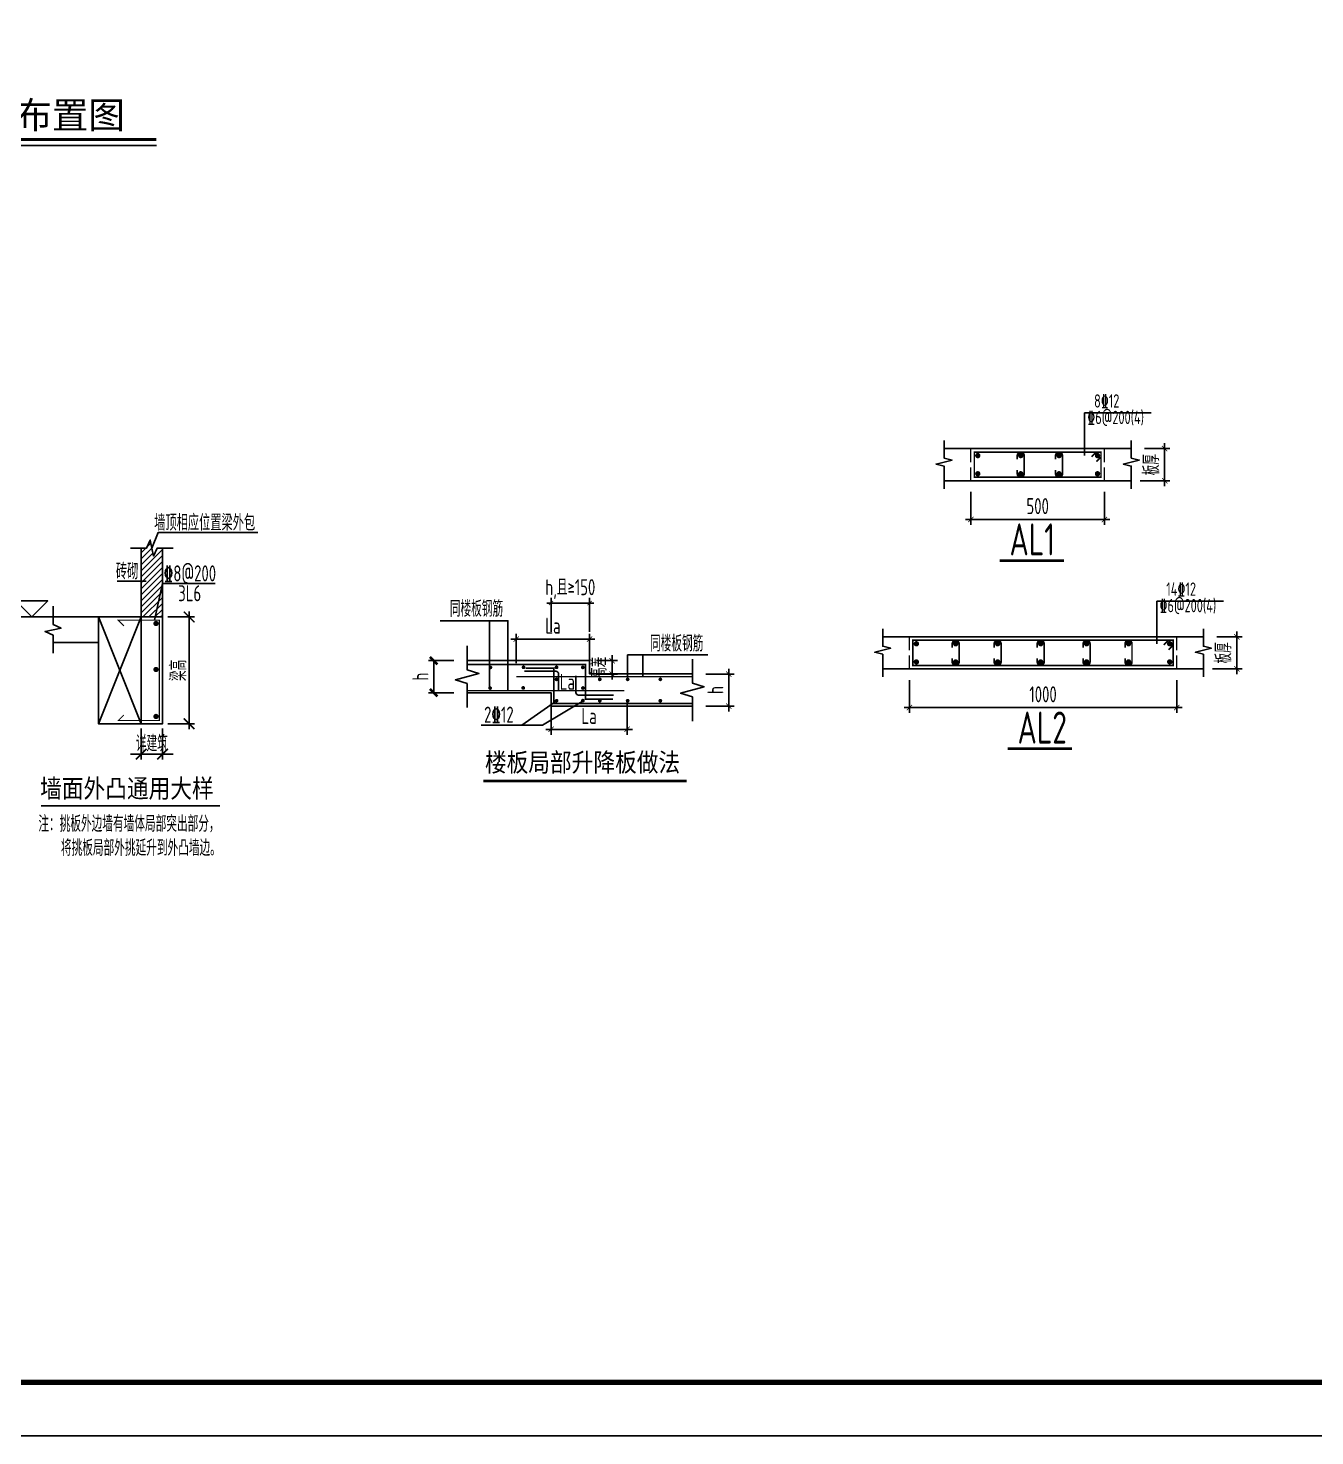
# Model space of a CAD drawing. Extents: x 826826 to 1642106, y -156213 to 399140.
# Drawn here: x 1311487 to 1335561, y 19777 to 46127 of the extents above; entities that cross this region are included whole.
import ezdxf
from ezdxf.enums import TextEntityAlignment as Align

# ---------------------------------------------------------------- set-up
doc = ezdxf.new("R2010")
doc.units = 0
doc.header["$LTSCALE"] = 1000
doc.linetypes.add('DASH', pattern=[0.35, 0.25, -0.1])
doc.layers.get('0').update_dxf_attribs({"linetype": 'CONTINUOUS'})
doc.layers.get('DEFPOINTS').update_dxf_attribs({"linetype": 'CONTINUOUS'})
for name, color, linetype in [('-TK', 7, 'CONTINUOUS'), ('AXIS', 3, 'CONTINUOUS'), ('BEAM_DE', 7, 'CONTINUOUS'), ('NUM', 7, 'CONTINUOUS'), ('REIN', 6, 'CONTINUOUS'), ('S-DETLCW-LINE1-pdx', 7, 'CONTINUOUS'), ('S-DETLCW-TEXT', 7, 'CONTINUOUS'), ('S-DETLS-HATCH', 251, 'CONTINUOUS'), ('S-DETLS-TEXT', 7, 'CONTINUOUS'), ('S-X详图实线', 4, 'CONTINUOUS'), ('S-X详图标注', 3, 'CONTINUOUS'), ('S-X详图钢筋', 6, 'CONTINUOUS'), ('S-引出线', 40, 'CONTINUOUS'), ('S-文字', 7, 'CONTINUOUS'), ('TEXT', 2, 'CONTINUOUS'), ('THIN', 7, 'CONTINUOUS'), ('大样详图_文字', 60, 'CONTINUOUS')]:
    doc.layers.add(name, color=color, linetype=linetype)
doc.layers.add('S-REIN', color=12, linetype='CONTINUOUS', lineweight=50)
doc.layers.add('S-Thin-D', color=7, linetype='DASH', lineweight=18)
doc.styles.add('-宋体', font='', dxfattribs={"width": 0.7, "height": 300, "bigfont": '宋体.TTF'})
doc.styles.add('BW_Rein', font='Tssdeng.shx', dxfattribs={"width": 0.7, "bigfont": 'hztxt.shx'})
doc.styles.add('hzst', font='', dxfattribs={"width": 0.7})
doc.styles.add('TSSD_DIMENSION', font='Tssdeng.shx', dxfattribs={"width": 0.7, "bigfont": 'tssdchn.shx'})
doc.styles.add('TSSD_Norm', font='Tssdeng.shx', dxfattribs={"bigfont": 'tssdchn.shx'})
doc.styles.add('TSSD_REIN', font='tssdeng.shx', dxfattribs={"width": 0.7, "height": 300, "bigfont": 'tssdchn.shx'})
doc.styles.get('-宋体').set_extended_font_data('SimSun')
doc.styles.get('hzst').set_extended_font_data('SimSun')
doc.dimstyles.new('25-100', dxfattribs={"dimscale": 100, "dimtxt": 3, "dimasz": 2, "dimexe": 1, "dimexo": 1, "dimgap": 0.5, "dimtad": 1, "dimdec": 0, "dimlfac": 0.25, "dimdsep": 46, "dimtxsty": 'TSSD_REIN', "dimblk1": 'ARCHTICK', "dimblk2": 'ARCHTICK', "dimsah": 1, "dimcen": 2.5, "dimdle": 1, "dimclrd": 256, "dimclre": 256, "dimclrt": 7, "dimadec": 0, "dimazin": 0, "dimtfac": 1, "dimtdec": 0, "dimtix": 1, "dimtmove": 2, "dimatfit": 3, "dimldrblk": 'ARCHTICK', "dimfxl": 0, "dimtolj": 1, "dimtzin": 0, "dimlwd": -1, "dimlwe": -1, "dimarcsym": 0})
doc.dimstyles.new('TSSD_100_100$0', dxfattribs={"dimtxt": 300, "dimasz": 80, "dimexe": 100, "dimexo": 250, "dimgap": 100, "dimtad": 1, "dimdec": 0, "dimzin": 0, "dimdsep": 46, "dimtxsty": 'TSSD_DIMENSION', "dimblk": 'ARCHTICK', "dimcen": 0, "dimdle": 100, "dimclrd": 3, "dimclre": 3, "dimclrt": 7, "dimadec": 0, "dimazin": 0, "dimtfac": 1, "dimtdec": 0, "dimtix": 1, "dimtmove": 2, "dimatfit": 3, "dimldrblk": 'ARCHTICK', "dimfxl": 0, "dimtolj": 1, "dimtzin": 0, "dimarcsym": 0})
doc.dimstyles.new('TSSD_20_100', dxfattribs={"dimtxt": 300, "dimasz": 100, "dimexe": 100, "dimexo": 250, "dimgap": 100, "dimtad": 1, "dimdec": 0, "dimlfac": 0.2, "dimzin": 0, "dimdsep": 46, "dimtxsty": 'TSSD_DIMENSION', "dimblk": 'ARCHTICK', "dimcen": 0, "dimdle": 100, "dimclrt": 7, "dimadec": 0, "dimazin": 0, "dimtfac": 1, "dimtdec": 0, "dimtix": 1, "dimtmove": 2, "dimatfit": 3, "dimldrblk": 'ARCHTICK', "dimfxl": 0, "dimtolj": 1, "dimtzin": 0, "dimarcsym": 0})
doc.dimstyles.new('TSSD_25_100', dxfattribs={"dimtxt": 300, "dimasz": 100, "dimexe": 100, "dimexo": 250, "dimgap": 100, "dimtad": 1, "dimdec": 0, "dimlfac": 0.25, "dimzin": 0, "dimdsep": 46, "dimtxsty": 'TSSD_DIMENSION', "dimblk": 'ARCHTICK', "dimcen": 0, "dimdle": 100, "dimclrt": 7, "dimadec": 0, "dimazin": 0, "dimtfac": 1, "dimtdec": 0, "dimtix": 1, "dimtmove": 2, "dimatfit": 3, "dimldrblk": 'ARCHTICK', "dimfxl": 0, "dimtolj": 1, "dimtzin": 0, "dimarcsym": 0})

# ---------------------------------------------------------------- blocks, each defined once
blk = doc.blocks.new('A1')
blk.add_lwpolyline([(0, 59400), (0, 0), (84100, 0), (84100, 59400)], close=True)
at = {"const_width": 100}
blk.add_lwpolyline([(2500, 58400), (2500, 1000), (83100, 1000), (83100, 58400)], close=True, dxfattribs=at)
blk = doc.blocks.new('_ArchTick')
at = {"color": 0, "linetype": 'ByBlock', "const_width": 0.15}
blk.add_lwpolyline([(-0.5, -0.5), (0.5, 0.5)], dxfattribs=at)
blk = doc.blocks.new('*D24')
at = {"layer": 'DEFPOINTS', "color": 0}
for p in [(15039, 226788), (15039, 226538), (15580, 226538)]:
    blk.add_point(p, dxfattribs=at)
at = {"layer": 'S-X详图标注', "color": 0, "lineweight": -2}
for p, q in [((15580, 226788), (15580, 226888)), ((15289, 226788), (15680, 226788)), ((15580, 226788), (15580, 226538)), ((15289, 226538), (15680, 226538)), ((15580, 226538), (15580, 226438))]:
    blk.add_line(p, q, dxfattribs=at)
at = {"layer": 'S-X详图标注', "color": 0, "lineweight": -2, "xscale": 100, "yscale": 100, "zscale": 100}
for p, rotation in [((15580, 226788), 270), ((15580, 226538), 90)]:
    blk.add_blockref('_ArchTick', p, dxfattribs=dict(at, rotation=rotation))
at = {"layer": 'S-X详图标注', "color": 7, "insert": (15330, 226663), "char_height": 300, "attachment_point": 5, "rotation": 90, "style": 'TSSD_DIMENSION'}
blk.add_mtext('\\A1;高差', dxfattribs=at)
blk = doc.blocks.new('ArchTick')
at = {"color": 0, "linetype": 'ByBlock', "lineweight": -2, "const_width": 0.075}
blk.add_lwpolyline([(-0.25, -0.25), (0.25, 0.25)], dxfattribs=at)
blk = doc.blocks.new('_tsdbk')
blk.add_line((-1, 0), (0, 0))
at = {"const_width": 0.5}
blk.add_lwpolyline([(-0.7, -0.7), (0.7, 0.7)], dxfattribs=at)
blk = doc.blocks.new('*D25')
at = {"layer": 'DEFPOINTS', "color": 0}
for p in [(12868, 226788), (12244, 226188), (12868, 226188)]:
    blk.add_point(p, dxfattribs=at)
at = {"layer": 'S-X详图标注', "color": 0, "lineweight": -2}
for p, q in [((12618, 226788), (12144, 226788)), ((12244, 226688), (12244, 226288)), ((12618, 226188), (12144, 226188))]:
    blk.add_line(p, q, dxfattribs=at)
at = {"layer": 'S-X详图标注', "color": 0, "lineweight": -2, "xscale": 100, "yscale": 100, "zscale": 100}
for p, rotation in [((12244, 226788), 90), ((12244, 226188), 270)]:
    blk.add_blockref('_tsdbk', p, dxfattribs=dict(at, rotation=rotation))
at = {"layer": 'S-X详图标注', "color": 7, "insert": (11994, 226488), "char_height": 300, "attachment_point": 5, "rotation": 90, "style": 'TSSD_DIMENSION'}
blk.add_mtext('\\A1;h', dxfattribs=at)
blk = doc.blocks.new('*D26')
at = {"layer": 'DEFPOINTS', "color": 0}
for p in [(17083, 226538), (17083, 225938), (17763, 225938)]:
    blk.add_point(p, dxfattribs=at)
at = {"layer": 'S-X详图标注', "color": 0, "lineweight": -2}
for p, q in [((17763, 226638), (17763, 225838)), ((17333, 226538), (17863, 226538)), ((17333, 225938), (17863, 225938))]:
    blk.add_line(p, q, dxfattribs=at)
at = {"layer": 'S-X详图标注', "color": 0, "lineweight": -2, "xscale": 100, "yscale": 100, "zscale": 100}
for p, rotation in [((17763, 226538), 90), ((17763, 225938), 270)]:
    blk.add_blockref('_ArchTick', p, dxfattribs=dict(at, rotation=rotation))
at = {"layer": 'S-X详图标注', "color": 7, "insert": (17513, 226238), "char_height": 300, "attachment_point": 5, "rotation": 90, "style": 'TSSD_DIMENSION'}
blk.add_mtext('\\A1;h', dxfattribs=at)
blk = doc.blocks.new('*D27')
at = {"layer": 'DEFPOINTS', "color": 0}
for p in [(15159, 227867), (14439, 227080), (15159, 227080)]:
    blk.add_point(p, dxfattribs=at)
at = {"layer": 'S-X详图标注', "color": 3, "lineweight": -2}
for p, q in [((14439, 227330), (14439, 227967)), ((15159, 227330), (15159, 227967)), ((14439, 227867), (14359, 227867)), ((14439, 227867), (15159, 227867)), ((15159, 227867), (15239, 227867))]:
    blk.add_line(p, q, dxfattribs=at)
at = {"layer": 'S-X详图标注', "color": 3, "lineweight": -2, "xscale": 80, "yscale": 80, "zscale": 80}
blk.add_blockref('_ArchTick', (14439, 227867), dxfattribs=at)
at = {"layer": 'S-X详图标注', "color": 3, "lineweight": -2, "xscale": 80, "yscale": 80, "zscale": 80, "rotation": 180}
blk.add_blockref('_ArchTick', (15159, 227867), dxfattribs=at)
at = {"layer": 'S-X详图标注', "color": 7, "insert": (14799, 228128), "char_height": 300, "attachment_point": 5, "style": 'TSSD_DIMENSION'}
blk.add_mtext('\\A1;h,且≥150', dxfattribs=at)
blk = doc.blocks.new('*D28')
at = {"layer": 'DEFPOINTS', "color": 0}
for p in [(15159, 227192), (13789, 226489), (15159, 226489)]:
    blk.add_point(p, dxfattribs=at)
at = {"layer": 'S-X详图标注', "color": 0, "lineweight": -2}
for p, q in [((13689, 227192), (15259, 227192)), ((13789, 226739), (13789, 227292)), ((15159, 226739), (15159, 227292))]:
    blk.add_line(p, q, dxfattribs=at)
at = {"layer": 'S-X详图标注', "color": 0, "lineweight": -2, "xscale": 100, "yscale": 100, "zscale": 100, "rotation": 180}
blk.add_blockref('_ArchTick', (13789, 227192), dxfattribs=at)
at = {"layer": 'S-X详图标注', "color": 0, "lineweight": -2, "xscale": 100, "yscale": 100, "zscale": 100}
blk.add_blockref('_ArchTick', (15159, 227192), dxfattribs=at)
at = {"layer": 'S-X详图标注', "color": 7, "insert": (14474, 227442), "char_height": 300, "attachment_point": 5, "style": 'TSSD_DIMENSION'}
blk.add_mtext('\\A1;La', dxfattribs=at)
blk = doc.blocks.new('*D29')
at = {"layer": 'DEFPOINTS', "color": 0}
for p in [(14439, 226188), (15861, 226306), (15861, 225502)]:
    blk.add_point(p, dxfattribs=at)
at = {"layer": 'S-X详图标注', "color": 0, "lineweight": -2}
for p, q in [((14439, 225938), (14439, 225402)), ((15861, 226056), (15861, 225402)), ((14339, 225502), (15961, 225502))]:
    blk.add_line(p, q, dxfattribs=at)
at = {"layer": 'S-X详图标注', "color": 0, "lineweight": -2, "xscale": 100, "yscale": 100, "zscale": 100, "rotation": 180}
blk.add_blockref('_ArchTick', (14439, 225502), dxfattribs=at)
at = {"layer": 'S-X详图标注', "color": 0, "lineweight": -2, "xscale": 100, "yscale": 100, "zscale": 100}
blk.add_blockref('_ArchTick', (15861, 225502), dxfattribs=at)
at = {"layer": 'S-X详图标注', "color": 7, "insert": (15150, 225752), "char_height": 300, "attachment_point": 5, "style": 'TSSD_DIMENSION'}
blk.add_mtext('\\A1;La', dxfattribs=at)
blk = doc.blocks.new('*D31')
at = {"layer": 'DEFPOINTS', "color": 0}
for p in [(30394, 226071), (30794, 226071), (30794, 225492)]:
    blk.add_point(p, dxfattribs=at)
at = {"layer": 'S-X详图标注'}
for p, q in [((30394, 225971), (30394, 225392)), ((30794, 225971), (30794, 225392)), ((30394, 225492), (30194, 225492)), ((30394, 225492), (30794, 225492)), ((30794, 225492), (30994, 225492))]:
    blk.add_line(p, q, dxfattribs=at)
at = {"layer": 'S-X详图标注', "xscale": 200, "yscale": 200, "zscale": 200}
blk.add_blockref('_ArchTick', (30394, 225492), dxfattribs=at)
at = {"layer": 'S-X详图标注', "xscale": 200, "yscale": 200, "zscale": 200, "rotation": 180}
blk.add_blockref('_ArchTick', (30794, 225492), dxfattribs=at)
at = {"layer": 'S-X详图标注', "color": 7, "insert": (30594, 225692), "char_height": 300, "attachment_point": 5, "style": 'TSSD_REIN'}
blk.add_mtext('\\A1;详建筑', dxfattribs=at)
blk = doc.blocks.new('*D32')
at = {"layer": 'DEFPOINTS', "color": 0}
for p in [(30794, 228060), (31291, 228060), (30794, 226060)]:
    blk.add_point(p, dxfattribs=at)
at = {"layer": 'S-X详图标注'}
for p, q in [((30894, 228060), (31391, 228060)), ((31291, 225960), (31291, 228160)), ((30894, 226060), (31391, 226060))]:
    blk.add_line(p, q, dxfattribs=at)
at = {"layer": 'S-X详图标注', "xscale": 200, "yscale": 200, "zscale": 200}
for p, rotation in [((31291, 228060), 90), ((31291, 226060), 270)]:
    blk.add_blockref('_ArchTick', p, dxfattribs=dict(at, rotation=rotation))
at = {"layer": 'S-X详图标注', "color": 7, "insert": (31091, 227060), "char_height": 300, "attachment_point": 5, "rotation": 90, "style": 'TSSD_REIN'}
blk.add_mtext('\\A1;梁高', dxfattribs=at)
blk = doc.blocks.new('*D2682')
at = {"layer": 'AXIS', "color": 0, "lineweight": -2}
for p, q in [((1332375, 38256), (1332851, 38256)), ((1332751, 38356), (1332751, 37556)), ((1332294, 37656), (1332851, 37656))]:
    blk.add_line(p, q, dxfattribs=at)
at = {"layer": 'DEFPOINTS', "color": 0}
for p in [(1332125, 38256), (1332044, 37656), (1332751, 37656)]:
    blk.add_point(p, dxfattribs=at)
at = {"layer": 'AXIS', "color": 0, "lineweight": -2, "xscale": 100, "yscale": 100, "zscale": 100}
for p, rotation in [((1332751, 38256), 90), ((1332751, 37656), 270)]:
    blk.add_blockref('_ArchTick', p, dxfattribs=dict(at, rotation=rotation))
at = {"layer": 'AXIS', "color": 7, "insert": (1332501, 37956), "char_height": 300, "attachment_point": 5, "rotation": 90, "style": 'TSSD_DIMENSION'}
blk.add_mtext('\\A1;板厚', dxfattribs=at)
blk = doc.blocks.new('*D2683')
at = {"layer": 'AXIS', "color": 0, "lineweight": -2}
for p, q in [((1329125, 37446), (1329125, 36830)), ((1331625, 37446), (1331625, 36830)), ((1329025, 36930), (1331725, 36930))]:
    blk.add_line(p, q, dxfattribs=at)
at = {"layer": 'DEFPOINTS', "color": 0}
for p in [(1329125, 37696), (1331625, 37696), (1331625, 36930)]:
    blk.add_point(p, dxfattribs=at)
at = {"layer": 'AXIS', "color": 0, "lineweight": -2, "xscale": 100, "yscale": 100, "zscale": 100, "rotation": 180}
blk.add_blockref('_ArchTick', (1329125, 36930), dxfattribs=at)
at = {"layer": 'AXIS', "color": 0, "lineweight": -2, "xscale": 100, "yscale": 100, "zscale": 100}
blk.add_blockref('_ArchTick', (1331625, 36930), dxfattribs=at)
at = {"layer": 'AXIS', "color": 7, "insert": (1330375, 37180), "char_height": 300, "attachment_point": 5, "style": 'TSSD_DIMENSION'}
blk.add_mtext('\\A1;500', dxfattribs=at)
blk = doc.blocks.new('*D2684')
at = {"layer": 'AXIS', "color": 0, "lineweight": -2}
for p, q in [((1334102, 34834), (1334102, 34034)), ((1333726, 34734), (1334202, 34734)), ((1333645, 34134), (1334202, 34134))]:
    blk.add_line(p, q, dxfattribs=at)
at = {"layer": 'DEFPOINTS', "color": 0}
for p in [(1333476, 34734), (1333395, 34134), (1334102, 34134)]:
    blk.add_point(p, dxfattribs=at)
at = {"layer": 'AXIS', "color": 0, "lineweight": -2, "xscale": 100, "yscale": 100, "zscale": 100}
for p, rotation in [((1334102, 34734), 90), ((1334102, 34134), 270)]:
    blk.add_blockref('_ArchTick', p, dxfattribs=dict(at, rotation=rotation))
at = {"layer": 'AXIS', "color": 7, "insert": (1333852, 34434), "char_height": 300, "attachment_point": 5, "rotation": 90, "style": 'TSSD_DIMENSION'}
blk.add_mtext('\\A1;板厚', dxfattribs=at)
blk = doc.blocks.new('*D2685')
at = {"layer": 'AXIS', "color": 0, "lineweight": -2}
for p, q in [((1327976, 33924), (1327976, 33308)), ((1332976, 33924), (1332976, 33308)), ((1327876, 33408), (1333076, 33408))]:
    blk.add_line(p, q, dxfattribs=at)
at = {"layer": 'DEFPOINTS', "color": 0}
for p in [(1327976, 34174), (1332976, 34174), (1332976, 33408)]:
    blk.add_point(p, dxfattribs=at)
at = {"layer": 'AXIS', "color": 0, "lineweight": -2, "xscale": 100, "yscale": 100, "zscale": 100, "rotation": 180}
blk.add_blockref('_ArchTick', (1327976, 33408), dxfattribs=at)
at = {"layer": 'AXIS', "color": 0, "lineweight": -2, "xscale": 100, "yscale": 100, "zscale": 100}
blk.add_blockref('_ArchTick', (1332976, 33408), dxfattribs=at)
at = {"layer": 'AXIS', "color": 7, "insert": (1330476, 33658), "char_height": 300, "attachment_point": 5, "style": 'TSSD_DIMENSION'}
blk.add_mtext('\\A1;1000', dxfattribs=at)
blk = doc.blocks.new('20210306.16463091')
at = {"layer": 'S-DETLS-TEXT', "const_width": 50}
blk.add_lwpolyline([(1330.2, 0), (5133.9, 0)], dxfattribs=at)
at = {"layer": 'S-X详图实线', "linetype": 'ByBlock'}
for points in [[(1023.9, 2251.8), (3314.8, 2251.8), (3314.8, 2001.8), (5238.7, 2001.8)], [(1023.9, 1651.8), (2594.8, 1651.8), (2594.8, 1401.8), (5238.7, 1401.8)]]:
    blk.add_lwpolyline(points, dxfattribs=at)
at = {"layer": 'S-X详图标注', "linetype": 'ByBlock'}
for points in [[(1786.5, 1689.3), (1786.5, 2997.1), (520.6, 2997.1)], [(1442.5, 1753.1), (1442.5, 2997.1), (676.7, 2997.1)], [(4027.7, 1919.3), (4027.7, 2357.9), (5495.2, 2357.9)], [(4310.8, 1952.4), (4310.8, 2357.9), (5529.3, 2357.9)], [(3208.2, 1502.9), (2435.2, 1044.4), (1285.7, 1044.4)], [(2696.3, 1501.8), (2050.4, 1044.4)]]:
    blk.add_lwpolyline(points, dxfattribs=at)
at = {"layer": 'S-X详图标注'}
for points in [[(2094.8, 2053), (2684.6, 2053, -0.4142136), (2734.6, 2003), (2734.6, 1689.3)], [(3059.9, 1964.4), (3059.9, 1656.2, 0.4142136), (3109.9, 1606.2), (3763.5, 1606.2)]]:
    blk.add_lwpolyline(points, format="xyb", dxfattribs=at)
at = {"layer": 'S-X详图钢筋', "linetype": 'ByBlock', "const_width": 30}
for points in [[(1023.9, 2178.2), (3241, 2178.2), (3241, 1531.8), (3756, 1531.8)], [(5238.7, 1451), (2646.3, 1451), (2646.3, 2110.6), (2118.4, 2110.6)], [(1944.7, 1952.4), (5238.7, 1952.4)], [(1023.9, 1689.3), (3962.9, 1689.3)]]:
    blk.add_lwpolyline(points, dxfattribs=at)
at = {"layer": 'S-X详图钢筋', "const_width": 35}
for points in [[(1441.9, 2125.6, 1), (1476.9, 2125.6, 1)], [(2062.1, 2127.5, 1), (2097.1, 2127.5, 1)], [(2679.7, 2127.5, 1), (2714.7, 2127.5, 1)], [(3171.7, 2126, 1), (3206.7, 2126, 1)], [(2680.4, 1901.9, 1), (2715.4, 1901.9, 1)], [(3488, 1901.8, 1), (3523, 1901.8, 1)], [(4010.2, 1901.8, 1), (4045.2, 1901.8, 1)], [(4621.3, 1901.8, 1), (4656.3, 1901.8, 1)], [(1435.6, 1739.2, 1), (1470.6, 1739.2, 1)], [(2055.9, 1741.1, 1), (2090.9, 1741.1, 1)], [(3173.8, 1739.3, 1), (3208.8, 1739.3, 1)], [(2680.7, 1501.8, 1), (2715.7, 1501.8, 1)], [(3173.2, 1502.9, 1), (3208.2, 1502.9, 1)], [(3488.2, 1500.8, 1), (3523.2, 1500.8, 1)], [(4010.4, 1500.8, 1), (4045.4, 1500.8, 1)], [(4621.5, 1500.8, 1), (4656.5, 1500.8, 1)]]:
    blk.add_lwpolyline(points, format="xyb", close=True, dxfattribs=at)
at = {"layer": 'THIN'}
for points in [[(1023.9, 2531.8), (1023.9, 2081.8), (1243.9, 2011.8), (803.9, 1891.8), (1023.9, 1821.8), (1023.9, 1371.8)], [(5238.7, 2281.8), (5238.7, 1831.8), (5458.7, 1761.8), (5018.7, 1641.8), (5238.7, 1571.8), (5238.7, 1121.8)]]:
    blk.add_lwpolyline(points, dxfattribs=at)
at = {"layer": 'S-DETLCW-TEXT', "style": 'hzst', "width": 0.85}
blk.add_text('楼板局部升降板做法', height=350, dxfattribs=at).set_placement((1357.9, 173.9))
at = {"layer": 'S-X详图标注', "color": 7, "insert": (2898.8, 1855.6), "char_height": 300, "attachment_point": 5, "style": 'TSSD_REIN'}
blk.add_mtext('\\A1;La', dxfattribs=at)
at = {"layer": 'TEXT', "style": 'TSSD_REIN', "width": 0.7}
for s, p in [('同楼板钢筋', (700.4, 3072.4)), ('同楼板钢筋', (4446.4, 2423.2)), ('2%%13212', (1341.1, 1090.9))]:
    blk.add_text(s, height=300, dxfattribs=at).set_placement(p)
at = {"layer": 'S-X详图标注'}
dim = blk.add_linear_dim(base=(3314.8, 3330), p1=(2594.8, 2543.3), p2=(3314.8, 2543.3), text='h,且≥150', dimstyle='TSSD_100_100$0', dxfattribs=at)
dim.commit()
dim.dimension.update_dxf_attribs({"geometry": '*D27', "text_midpoint": (2954.8, 3591.5), "insert": (-11844.2, -224536.6)})
for base, p1, p2, override, picture, middle in [((3314.8, 2655.7), (1944.7, 1952.4), (3314.8, 1952.4), {"dimasz": 100, "dimblk1": 'ArchTick', "dimblk2": 'ArchTick', "dimclrd": 0, "dimclre": 0}, '*D28', (2629.7, 2905.7)), ((4016.4, 965.4), (2594.8, 1651.8), (4016.4, 1769), {"dimtxt": 300, "dimasz": 100, "dimblk1": 'ArchTick', "dimblk2": 'ArchTick', "dimclrd": 0, "dimclre": 0}, '*D29', (3305.6, 1215.4))]:
    dim = blk.add_linear_dim(base=base, p1=p1, p2=p2, text='La', dimstyle='TSSD_100_100$0', override=override, dxfattribs=at)
    dim.commit()
    dim.dimension.update_dxf_attribs({"geometry": picture, "text_midpoint": middle, "insert": (-11844.2, -224536.6)})
for base, p1, p2, text, picture, middle in [((3735.8, 2001.8), (3194.8, 2251.8), (3194.8, 2001.8), '高差', '*D24', (3485.8, 2126.8)), ((5919.1, 1401.8), (5238.7, 2001.8), (5238.7, 1401.8), 'h', '*D26', (5669.1, 1701.8))]:
    dim = blk.add_linear_dim(base=base, p1=p1, p2=p2, angle=90, text=text, dimstyle='TSSD_100_100$0', override={"dimtxt": 300, "dimasz": 100, "dimblk1": 'ArchTick', "dimblk2": 'ArchTick', "dimclrd": 0, "dimclre": 0}, dxfattribs=at)
    dim.commit()
    dim.dimension.update_dxf_attribs({"geometry": picture, "text_midpoint": middle, "insert": (-11844.2, -224536.6)})
dim = blk.add_linear_dim(base=(400, 1651.8), p1=(1023.9, 2251.8), p2=(1023.9, 1651.8), angle=90, text='h', dimstyle='TSSD_20_100', dxfattribs=at)
dim.commit()
dim.dimension.update_dxf_attribs({"geometry": '*D25', "text_midpoint": (150, 1951.8), "insert": (-11844.2, -224536.6)})
blk = doc.blocks.new('20210306.16465652')
at = {"layer": 'S-DETLS-HATCH'}
h = blk.add_hatch(dxfattribs=at)
h.set_pattern_fill('ANSI31', color=256, scale=25)
h.set_pattern_definition([(45, (-250051.66, 573697.02), (-56.126601, 56.126601), [])])
h.paths.add_polyline_path([(3315.4, 5761.9), (3215.4, 5761.9), (3145.4, 5611.9), (3085.4, 5911.9), (3015.4, 5761.9), (2915.4, 5761.9), (2915.4, 4472.4), (3315.4, 4472.4)])
at = {"layer": 'S-DETLCW-LINE1-pdx'}
for points in [[(2715.4, 5761.9), (3015.4, 5761.9), (3085.4, 5911.9), (3145.4, 5611.9), (3215.4, 5761.9), (3515.4, 5761.9)], [(1268.2, 3792.4), (1268.2, 4132.4), (1118.2, 4202.4), (1418.2, 4262.4), (1268.2, 4332.4), (1268.2, 4672.4)]]:
    blk.add_lwpolyline(points, dxfattribs=at)
at = {"layer": 'S-DETLCW-TEXT', "const_width": 30}
blk.add_lwpolyline([(4388.8, 937.6), (1041.9, 937.6)], dxfattribs=at)
at = {"layer": 'S-DETLS-TEXT'}
blk.add_line((3009.8, 5139.7), (2467.6, 5139.7), dxfattribs=at)
for points in [[(3115.4, 5761.9), (3233, 6051.8), (5095.2, 6051.8)], [(3165.2, 4412.4), (3315.4, 5101.5), (4302.7, 5101.5)]]:
    blk.add_lwpolyline(points, dxfattribs=at)
at = {"layer": 'S-X详图实线'}
for p, q in [((2115.4, 4472.4), (1268.2, 4472.4)), ((2115.4, 4472.4), (2915.4, 2472.4)), ((2115.4, 2472.4), (2915.4, 4472.4)), ((2115.4, 3992.4), (1268.2, 3992.4))]:
    blk.add_line(p, q, dxfattribs=at)
blk.add_lwpolyline([(2915.4, 5761.9), (2915.4, 4472.4), (3315.4, 4472.4), (3315.4, 5761.9)], dxfattribs=at)
for points in [[(2115.4, 4472.4), (2915.4, 4472.4), (2915.4, 2472.4), (2115.4, 2472.4)], [(2915.4, 4472.4), (3315.4, 4472.4), (3315.4, 2472.4), (2915.4, 2472.4)]]:
    blk.add_lwpolyline(points, close=True, dxfattribs=at)
at = {"layer": 'S-X详图标注'}
blk.add_line((1268.2, 4472.4), (468.4, 4472.4), dxfattribs=at)
blk.add_lwpolyline([(0, 4772.4), (1168.3, 4772.4), (868.3, 4472.4), (568.3, 4772.4)], dxfattribs=at)
at = {"layer": 'S-X详图钢筋', "const_width": 20}
blk.add_lwpolyline([(2592.4, 4306.3), (2486.4, 4412.4), (3255.4, 4412.4), (3255.4, 2532.4), (2486.4, 2532.4), (2592.4, 2638.4)], dxfattribs=at)
at = {"layer": 'S-X详图钢筋', "const_width": 50}
for points in [[(3168.1, 4350.3, 1), (3218.1, 4350.3, 1)], [(3168.1, 3488.9, 1), (3218.1, 3488.9, 1)], [(3168.1, 2609.8, 1), (3218.1, 2609.8, 1)]]:
    blk.add_lwpolyline(points, format="xyb", close=True, dxfattribs=at)
at = {"layer": 'S-DETLCW-TEXT', "style": 'hzst', "width": 0.85}
blk.add_text('墙面外凸通用大样', height=350, dxfattribs=at).set_placement((1025.4, 1088.1))
at = {"layer": 'S-DETLS-TEXT', "width": 0.7}
for s, style, p in [('墙顶相应位置梁外包', 'BW_Rein', (3158.9, 6088.4)), ('砖砌', 'BW_Rein', (2442.3, 5176.3)), ('%%1328@200', 'BW_Rein', (3336.9, 5138.1)), ('3L6', 'BW_Rein', (3608.6, 4766)), ('注：挑板外边墙有墙体局部突出部分，', 'TSSD_REIN', (991.5, 450)), ('将挑板局部外挑延升到外凸墙边。', 'TSSD_REIN', (1414.1, 0))]:
    blk.add_text(s, height=300, dxfattribs=dict(at, style=style)).set_placement(p)
at = {"layer": 'S-DETLS-TEXT', "style": 'TSSD_REIN', "width": 0.75}
blk.add_text('H', height=300, dxfattribs=at).set_placement((181.3, 4832.5), align=Align.BOTTOM_RIGHT)
at = {"layer": 'S-X详图标注'}
for p1, p2, distance, text, picture, middle in [((3315.4, 2472.4), (3315.4, 4472.4), -496.7, '梁高', '*D32', (3612.1, 3472.4)), ((2915.4, 2483.6), (3315.4, 2483.6), -579.2, '详建筑', '*D31', (3115.4, 2104.4))]:
    dim = blk.add_aligned_dim(p1=p1, p2=p2, distance=distance, text=text, dimstyle='25-100', dxfattribs=at)
    dim.commit()
    dim.dimension.update_dxf_attribs({"geometry": picture, "text_midpoint": middle, "insert": (-27478.5, -223587.5)})

msp = doc.modelspace()

# ---------------------------------------------------------------- linework, layer by layer
at = {"layer": 'BEAM_DE'}
for p, q in [((1328624.83, 38255.96), (1332124.83, 38255.96)), ((1329124.83, 37655.96), (1328624.83, 37655.96)), ((1331624.83, 37655.96), (1329124.83, 37655.96)), ((1332124.83, 37655.96), (1331624.83, 37655.96)), ((1327475.95, 34733.79), (1333475.95, 34733.79)), ((1327975.95, 34133.79), (1327475.95, 34133.79)), ((1332975.95, 34133.79), (1327975.95, 34133.79)), ((1333475.95, 34133.79), (1332975.95, 34133.79))]:
    msp.add_line(p, q, dxfattribs=at)
at = {"layer": 'REIN', "const_width": 30}
for points in [[(1329992.83, 37855.96), (1329992.83, 37785.96, 1), (1330122.83, 37785.96), (1330122.83, 38125.96, 1), (1329992.83, 38125.96), (1329992.83, 38055.96)], [(1330709.83, 37855.96), (1330709.83, 37785.96, 1), (1330839.83, 37785.96), (1330839.83, 38125.96, 1), (1330709.83, 38125.96), (1330709.83, 38055.96)], [(1328775.89, 34333.79), (1328775.89, 34263.79, 1), (1328905.89, 34263.79), (1328905.89, 34603.79, 1), (1328775.89, 34603.79), (1328775.89, 34533.79)], [(1329560.95, 34333.79), (1329560.95, 34263.79, 1), (1329690.95, 34263.79), (1329690.95, 34603.79, 1), (1329560.95, 34603.79), (1329560.95, 34533.79)], [(1330366.95, 34333.79), (1330366.95, 34263.79, 1), (1330496.95, 34263.79), (1330496.95, 34603.79, 1), (1330366.95, 34603.79), (1330366.95, 34533.79)], [(1331225.31, 34333.79), (1331225.31, 34263.79, 1), (1331355.31, 34263.79), (1331355.31, 34603.79, 1), (1331225.31, 34603.79), (1331225.31, 34533.79)], [(1332010.37, 34333.79), (1332010.37, 34263.79, 1), (1332140.37, 34263.79), (1332140.37, 34603.79, 1), (1332010.37, 34603.79), (1332010.37, 34533.79)]]:
    msp.add_lwpolyline(points, format="xyb", dxfattribs=at)
at = {"layer": 'S-REIN', "const_width": 30}
for points in [[(1331559.83, 38190.96), (1331559.83, 37720.96), (1329189.83, 37720.96), (1329189.83, 38190.96), (1331559.83, 38190.96)], [(1331383.06, 38106.11), (1331467.91, 38190.96)], [(1331559.83, 38099.04), (1331474.98, 38014.18)], [(1332910.95, 34668.79), (1332910.95, 34198.79), (1328040.95, 34198.79), (1328040.95, 34668.79), (1332910.95, 34668.79)], [(1332734.17, 34583.93), (1332819.02, 34668.79)], [(1332910.95, 34576.86), (1332826.1, 34492.01)]]:
    msp.add_lwpolyline(points, dxfattribs=at)
at = {"layer": 'S-REIN', "const_width": 50}
for points in [[(1329229.83, 38125.96, 1), (1329279.83, 38125.96, 1)], [(1330032.83, 38125.96, 1), (1330082.83, 38125.96, 1)], [(1330749.83, 38125.96, 1), (1330799.83, 38125.96, 1)], [(1331469.83, 38125.96, 1), (1331519.83, 38125.96, 1)], [(1329229.83, 37785.96, 1), (1329279.83, 37785.96, 1)], [(1330032.83, 37785.96, 1), (1330082.83, 37785.96, 1)], [(1330749.83, 37785.96, 1), (1330799.83, 37785.96, 1)], [(1331469.83, 37785.96, 1), (1331519.83, 37785.96, 1)], [(1328080.95, 34603.79, 1), (1328130.95, 34603.79, 1)], [(1328815.89, 34603.79, 1), (1328865.89, 34603.79, 1)], [(1329600.95, 34603.79, 1), (1329650.95, 34603.79, 1)], [(1330406.95, 34603.79, 1), (1330456.95, 34603.79, 1)], [(1331265.31, 34603.79, 1), (1331315.31, 34603.79, 1)], [(1332050.37, 34603.79, 1), (1332100.37, 34603.79, 1)], [(1332820.95, 34603.79, 1), (1332870.95, 34603.79, 1)], [(1328080.95, 34263.79, 1), (1328130.95, 34263.79, 1)], [(1328815.89, 34263.79, 1), (1328865.89, 34263.79, 1)], [(1329600.95, 34263.79, 1), (1329650.95, 34263.79, 1)], [(1330406.95, 34263.79, 1), (1330456.95, 34263.79, 1)], [(1331265.31, 34263.79, 1), (1331315.31, 34263.79, 1)], [(1332050.37, 34263.79, 1), (1332100.37, 34263.79, 1)], [(1332820.95, 34263.79, 1), (1332870.95, 34263.79, 1)]]:
    msp.add_lwpolyline(points, format="xyb", close=True, dxfattribs=at)
at = {"layer": 'S-Thin-D'}
for p, q in [((1329124.83, 37655.96), (1329124.83, 38255.96)), ((1331624.83, 37655.96), (1331624.83, 38255.96)), ((1327975.95, 34133.79), (1327975.95, 34733.79)), ((1332975.95, 34133.79), (1332975.95, 34733.79))]:
    msp.add_line(p, q, dxfattribs=at)
at = {"layer": 'S-引出线', "color": 3, "const_width": 56}
msp.add_lwpolyline([(1306659.11, 44043.76), (1313885.44, 44043.76)], dxfattribs=at)
at = {"layer": 'S-引出线', "color": 3}
msp.add_lwpolyline([(1306659.11, 43931.76), (1313885.44, 43931.76)], dxfattribs=at)
at = {"layer": 'TEXT', "const_width": 50}
for points in [[(1329660.99, 36161.46), (1330866.39, 36161.46)], [(1329811.54, 32639.28), (1331016.94, 32639.28)]]:
    msp.add_lwpolyline(points, dxfattribs=at)
at = {"layer": 'THIN'}
for points in [[(1328624.83, 37505.96), (1328624.83, 37930.96), (1328474.83, 37968.46), (1328774.83, 38043.46), (1328624.83, 38080.96), (1328624.83, 38405.96)], [(1332124.83, 38405.96), (1332124.83, 38080.96), (1332274.83, 38043.46), (1331974.83, 37968.46), (1332124.83, 37930.96), (1332124.83, 37505.96)], [(1327475.95, 33983.79), (1327475.95, 34408.79), (1327325.95, 34446.29), (1327625.95, 34521.29), (1327475.95, 34558.79), (1327475.95, 34883.79)], [(1333475.95, 34883.79), (1333475.95, 34558.79), (1333625.95, 34521.29), (1333325.95, 34446.29), (1333475.95, 34408.79), (1333475.95, 33983.79)]]:
    msp.add_lwpolyline(points, dxfattribs=at)
at = {"layer": '大样详图_文字'}
for p, q in [((1331252.04, 38925.96), (1332498.04, 38925.96)), ((1331252.04, 38125.96), (1331252.04, 38925.96)), ((1332603.15, 35403.79), (1333849.16, 35403.79)), ((1332603.15, 34603.79), (1332603.15, 35403.79))]:
    msp.add_line(p, q, dxfattribs=at)

# ---------------------------------------------------------------- block references
at = {"layer": '-TK'}
msp.add_blockref('A1', (1269218.71, 19777.23), dxfattribs=at)
at = {"layer": 'S-X详图标注'}
for name, p in [('20210306.16465652', (1310685.84, 30633.26)), ('20210306.16463091', (1318675.79, 32036.2))]:
    msp.add_blockref(name, p, dxfattribs=at)

# ---------------------------------------------------------------- texts
at = {"layer": 'NUM', "style": 'TSSD_Norm', "width": 0.7}
for s, p in [('AL1', (1329849.02, 36257.29)), ('AL2', (1329999.57, 32735.12))]:
    msp.add_text(s, height=600, dxfattribs=at).set_placement(p)
at = {"layer": 'S-文字', "style": '-宋体'}
msp.add_text('九层结构平面布置图', height=500, dxfattribs=at).set_placement((1307158.34, 44250.27))
at = {"layer": '大样详图_文字', "style": 'TSSD_REIN', "width": 0.7}
for s, p in [('8\x8412', (1331430.42, 38949.22)), ('%%1326@200(4)', (1331303.18, 38640.44)), ('%%1326@200(4)', (1332654.29, 35118.26))]:
    msp.add_text(s, height=250, dxfattribs=at).set_placement(p, align=Align.BOTTOM_LEFT)
at = {"layer": '大样详图_文字', "color": 1, "style": 'TSSD_REIN', "width": 0.7}
msp.add_text('14%%13212', height=250, dxfattribs=at).set_placement((1332781.54, 35427.04), align=Align.BOTTOM_LEFT)

# ---------------------------------------------------------------- dimensions: what is measured, and where the dimension line sits
at = {"layer": 'AXIS'}
for base, p1, p2, picture, middle in [((1332750.88, 37655.96), (1332124.83, 38255.96), (1332043.65, 37655.96), '*D2682', (1332500.88, 37955.96)), ((1334101.99, 34133.79), (1333475.95, 34733.79), (1333394.77, 34133.79), '*D2684', (1333851.99, 34433.79))]:
    dim = msp.add_linear_dim(base=base, p1=p1, p2=p2, angle=90, text='板厚', dimstyle='TSSD_25_100', dxfattribs=at)
    dim.commit()
    dim.dimension.update_dxf_attribs({"geometry": picture, "text_midpoint": middle})
for base, p1, p2, text, picture, middle in [((1331624.83, 36930.2), (1329124.83, 37695.7), (1331624.83, 37695.7), '500', '*D2683', (1330374.83, 37180.2)), ((1332975.95, 33408.02), (1327975.95, 34173.53), (1332975.95, 34173.53), '1000', '*D2685', (1330475.95, 33658.02))]:
    dim = msp.add_linear_dim(base=base, p1=p1, p2=p2, text=text, dimstyle='TSSD_25_100', dxfattribs=at)
    dim.commit()
    dim.dimension.update_dxf_attribs({"geometry": picture, "text_midpoint": middle})

doc.saveas('drawing.dxf')
